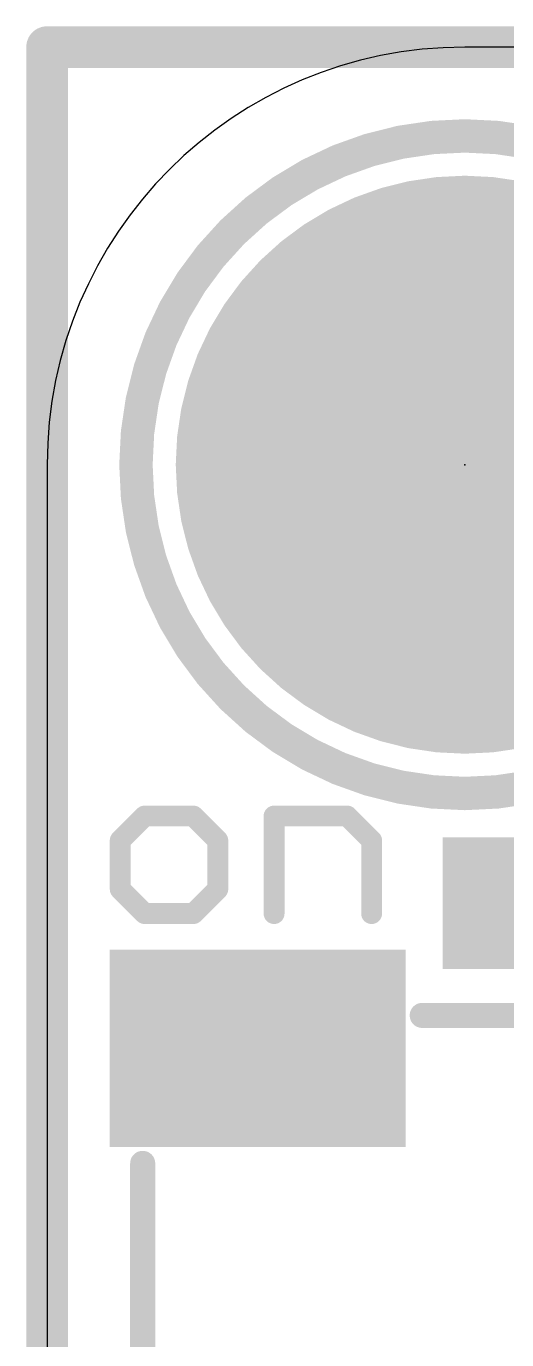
# Model space of a CAD drawing. Extents: x -0.1 to 25.5, y -0.1 to 17.9.
# Drawn here: x -0.13 to 2.79, y 9.92 to 17.91 of the extents above; entities that cross this region are included whole.
import ezdxf

# ---------------------------------------------------------------- set-up
doc = ezdxf.new("R2010")
doc.units = 0
for name, color, linetype in [('1', 12, 'CONTINUOUS'), ('16', 5, 'CONTINUOUS'), ('17', 110, 'CONTINUOUS'), ('20', 53, 'CONTINUOUS'), ('21', 40, 'CONTINUOUS'), ('23', 40, 'CONTINUOUS'), ('31', 253, 'CONTINUOUS')]:
    doc.layers.add(name, color=color, linetype=linetype)

# ---------------------------------------------------------------- blocks, each defined once
blk = doc.blocks.new('RECT')
blk.add_solid([(-0.5, -0.5), (0.5, -0.5), (-0.5, 0.5), (0.5, 0.5)])
blk = doc.blocks.new('ROUNDP')
at = {"const_width": 0.5}
blk.add_lwpolyline([(0, -0.25, 1), (0, 0.25, 1), (0, -0.25)], format="xyb", dxfattribs=at)

msp = doc.modelspace()

# ---------------------------------------------------------------- linework, layer by layer
at = {"layer": '1', "const_width": 0.254}
for points in [[(0, 17.78), (25.4, 17.78)], [(0, 0), (0, 17.78)]]:
    msp.add_lwpolyline(points, dxfattribs=at)
at = {"layer": '1', "const_width": 0.127}
for points in [[(0, 17.8435, 1), (0, 17.7165)], [(0.0635, 17.78, 1), (-0.0635, 17.78)]]:
    msp.add_lwpolyline(points, format="xyb", dxfattribs=at)
at = {"layer": '16', "const_width": 0.254}
for points in [[(0, 17.78), (25.4, 17.78)], [(0, 0), (0, 17.78)]]:
    msp.add_lwpolyline(points, dxfattribs=at)
at = {"layer": '16', "const_width": 0.127}
for points in [[(0, 17.8435, 1), (0, 17.7165)], [(0.0635, 17.78, 1), (-0.0635, 17.78)]]:
    msp.add_lwpolyline(points, format="xyb", dxfattribs=at)
at = {"layer": '20'}
for p, q in [((22.86, 17.78), (2.54, 17.78)), ((0, 15.24), (0, 2.54))]:
    msp.add_line(p, q, dxfattribs=at)
msp.add_arc((2.54, 15.24), 2.54, 90, 180, dxfattribs=at)
at = {"layer": '21'}
for points, const_width in [([(2.54, 13.24, 1), (2.54, 17.24, 1), (2.54, 13.24)], 0.2032), ([(0.5928, 13.1344, 1), (0.5928, 13.0709)], 0.0635), ([(0.6152, 13.0802, 1), (0.5703, 13.1251)], 0.0635), ([(0.9118, 13.1251, 1), (0.8669, 13.0802)], 0.0635), ([(0.8894, 13.0709, 1), (0.8894, 13.1344)], 0.0635), ([(1.38, 13.1344, 1), (1.38, 13.0709)], 0.0635), ([(1.4118, 13.1027, 1), (1.3483, 13.1027)], 0.0635), ([(1.8473, 13.1251, 1), (1.8024, 13.0802)], 0.0635), ([(1.8249, 13.0709, 1), (1.8249, 13.1344)], 0.0635), ([(0.4763, 12.9544, 1), (0.4128, 12.9544)], 0.0635), ([(0.422, 12.9768, 1), (0.467, 12.9319)], 0.0635), ([(1.0694, 12.9544, 1), (1.0059, 12.9544)], 0.0635), ([(1.0152, 12.9319, 1), (1.0601, 12.9768)], 0.0635), ([(2.0049, 12.9544, 1), (1.9414, 12.9544)], 0.0635), ([(1.9507, 12.9319, 1), (1.9956, 12.9768)], 0.0635), ([(0.467, 12.6802, 1), (0.422, 12.6353)], 0.0635), ([(1.0601, 12.6353, 1), (1.0152, 12.6802)], 0.0635), ([(0.4128, 12.6578, 1), (0.4763, 12.6578)], 0.0635), ([(1.0059, 12.6578, 1), (1.0694, 12.6578)], 0.0635), ([(0.5928, 12.5413, 1), (0.5928, 12.4778)], 0.0635), ([(0.5703, 12.487, 1), (0.6152, 12.532)], 0.0635), ([(0.8669, 12.532, 1), (0.9118, 12.487)], 0.0635), ([(0.8894, 12.4778, 1), (0.8894, 12.5413)], 0.0635), ([(1.3483, 12.5095, 1), (1.4118, 12.5095)], 0.0635), ([(1.9414, 12.5095, 1), (2.0049, 12.5095)], 0.0635), ([(2.281, 11.9281, 1), (2.281, 11.8519)], 0.0762), ([(0.6191, 10.99, 1), (0.5429, 10.99)], 0.0762)]:
    msp.add_lwpolyline(points, format="xyb", dxfattribs=dict(at, const_width=const_width))
for points, const_width in [([(0.5928, 13.1027), (0.4445, 12.9544)], 0.127), ([(0.8894, 13.1027), (0.5928, 13.1027)], 0.127), ([(1.0377, 12.9544), (0.8894, 13.1027)], 0.127), ([(1.38, 12.5095), (1.38, 13.1027)], 0.127), ([(1.38, 13.1027), (1.8249, 13.1027)], 0.127), ([(1.8249, 13.1027), (1.9732, 12.9544)], 0.127), ([(0.4445, 12.9544), (0.4445, 12.6578)], 0.127), ([(1.0377, 12.6578), (1.0377, 12.9544)], 0.127), ([(1.9732, 12.9544), (1.9732, 12.5095)], 0.127), ([(0.4445, 12.6578), (0.5928, 12.5095)], 0.127), ([(0.8894, 12.5095), (1.0377, 12.6578)], 0.127), ([(0.5928, 12.5095), (0.8894, 12.5095)], 0.127), ([(2.281, 11.89), (4.881, 11.89)], 0.1524), ([(0.581, 10.99), (0.581, 6.79)], 0.1524)]:
    msp.add_lwpolyline(points, dxfattribs=dict(at, const_width=const_width))
at = {"layer": '23'}
msp.add_point((2.54, 15.24), dxfattribs=at)

# ---------------------------------------------------------------- block references
at = {"layer": '1', "xscale": 0.8, "yscale": 0.8, "rotation": 90}
msp.add_blockref('RECT', (2.806, 12.573), dxfattribs=at)
at = {"layer": '1', "xscale": 1.8, "yscale": 1.2}
msp.add_blockref('RECT', (1.281, 11.69), dxfattribs=at)
at = {"layer": '17', "xscale": 3.516, "yscale": 3.516}
msp.add_blockref('ROUNDP', (2.54, 15.24), dxfattribs=at)
msp.add_blockref('ROUNDP', (2.54, 15.24), dxfattribs=at)
at = {"layer": '31', "xscale": 0.8, "yscale": 0.8, "rotation": 90}
msp.add_blockref('RECT', (2.806, 12.573), dxfattribs=at)
at = {"layer": '31', "xscale": 1.8, "yscale": 1.2}
msp.add_blockref('RECT', (1.281, 11.69), dxfattribs=at)

doc.saveas('drawing.dxf')
